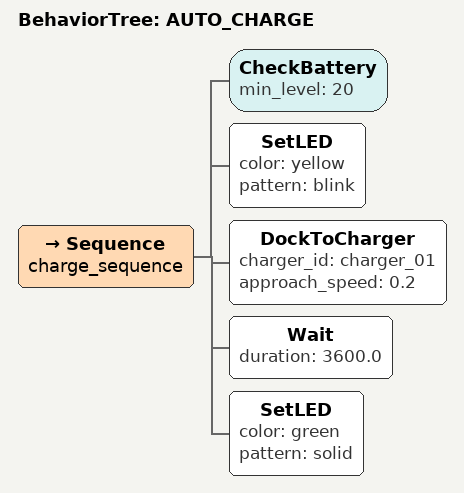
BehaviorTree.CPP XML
<?xml version="1.0"?>
<root BTCPP_format="3" main_tree_to_execute="AUTO_CHARGE">
    <BehaviorTree ID="AUTO_CHARGE">
        <Sequence name="charge_sequence">
            <!-- 检查电量 -->
            <CheckBattery min_level="20"/>

            <!-- 设置状态灯 -->
            <SetLED color="yellow" pattern="blink"/>

            <!-- 导航到充电桩 -->
            <DockToCharger
                charger_id="charger_01"
                approach_speed="0.2"/>

            <!-- 等待充电 -->
            <Wait duration="3600.0"/>

            <!-- 充电完成 -->
            <SetLED color="green" pattern="solid"/>
        </Sequence>
    </BehaviorTree>
</root>
